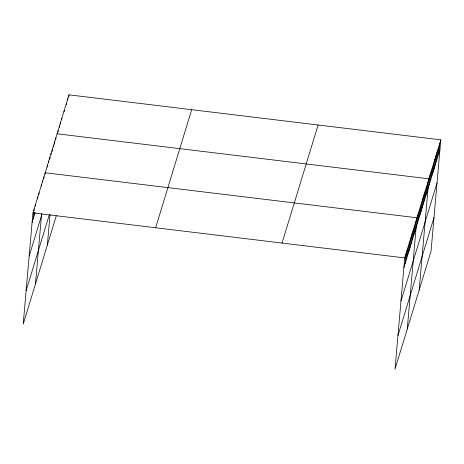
<?xml version="1.0" encoding="UTF-8"?>
<svg xmlns="http://www.w3.org/2000/svg" width="464" height="464" viewBox="0 0 464 464"><rect width="100%" height="100%" fill="white"/><g stroke="black" fill="none" stroke-linecap="round" stroke-linejoin="round"><path stroke-width="0.7" d="M440.8 139.844L404.736 257.914L395.003 369.164L431.068 251.094L440.8 139.844L68.997 94.836L32.932 212.906L23.2 324.156L56.289 215.824M33.315 218.538L33.797 213.028M33.976 210.958L34.162 208.893M34.539 214.525L34.725 212.46M35.264 206.254L35.386 204.879M37.659 198.917L37.839 196.846M38.941 194.213L39.063 192.833M41.395 186.186L41.516 184.805M42.624 182.172L42.74 180.792M43.79 178.843L43.97 176.778M35.461 284.009L41.603 213.84M45.072 174.139L45.194 172.765L416.997 217.773L407.264 329.022M47.392 167.04L47.577 164.969M48.645 162.452L48.766 161.072M49.776 159.245L49.955 157.18M51.023 154.657L51.144 153.282M52.154 151.45L52.333 149.385M53.406 146.868L53.528 145.487M54.474 144.35L54.717 141.59M55.726 139.763L55.906 137.698M47.363 245.05L50.054 214.316M58.104 131.973L58.226 130.593M59.357 127.385L59.479 126.005M60.488 124.178L60.668 122.113M61.735 119.59L61.857 118.216M64.119 111.801L64.235 110.42M66.439 104.696L66.555 103.315M67.686 100.114L67.808 98.733M68.817 96.906L68.997 94.836M405.118 263.546L405.959 253.901M406.342 259.533L407.189 249.887M407.572 255.519L408.413 245.874M408.796 251.505L409.642 241.86M410.019 247.492L410.866 237.841M411.249 243.478L412.09 233.827M412.473 239.465L413.32 229.813M413.702 235.445L414.543 225.8M414.926 231.432L415.773 221.786M417.345 223.52L418.186 213.875M418.534 219.629L419.375 209.977M419.723 215.731L420.57 206.08M420.912 211.833L421.759 202.188M422.101 207.936L422.948 198.29M423.296 204.038L424.137 194.393M424.485 200.146L425.326 190.495M425.674 196.249L426.52 186.603M426.863 192.351L427.709 182.706M419.166 290.058L428.898 178.808L57.095 133.8M429.246 184.562L430.087 174.911M430.435 180.664L431.276 171.013M431.624 176.767L432.471 167.121M432.813 172.869L433.66 163.224M434.002 168.971L434.849 159.326M435.197 165.08L436.038 155.428M436.386 161.182L437.227 151.537M437.575 157.284L438.422 147.639M438.764 153.387L439.611 143.741M32.091 222.552L35.154 212.518M29.157 256.082L42.015 213.991M26.135 290.626L49.109 215.418M155.626 227.76L191.69 109.69M282.042 243.061L318.107 124.99M403.889 267.56L439.953 149.495M400.96 301.09L437.024 183.019M397.932 335.634L434.002 217.564M32.932 212.906L404.736 257.914"/></g></svg>
